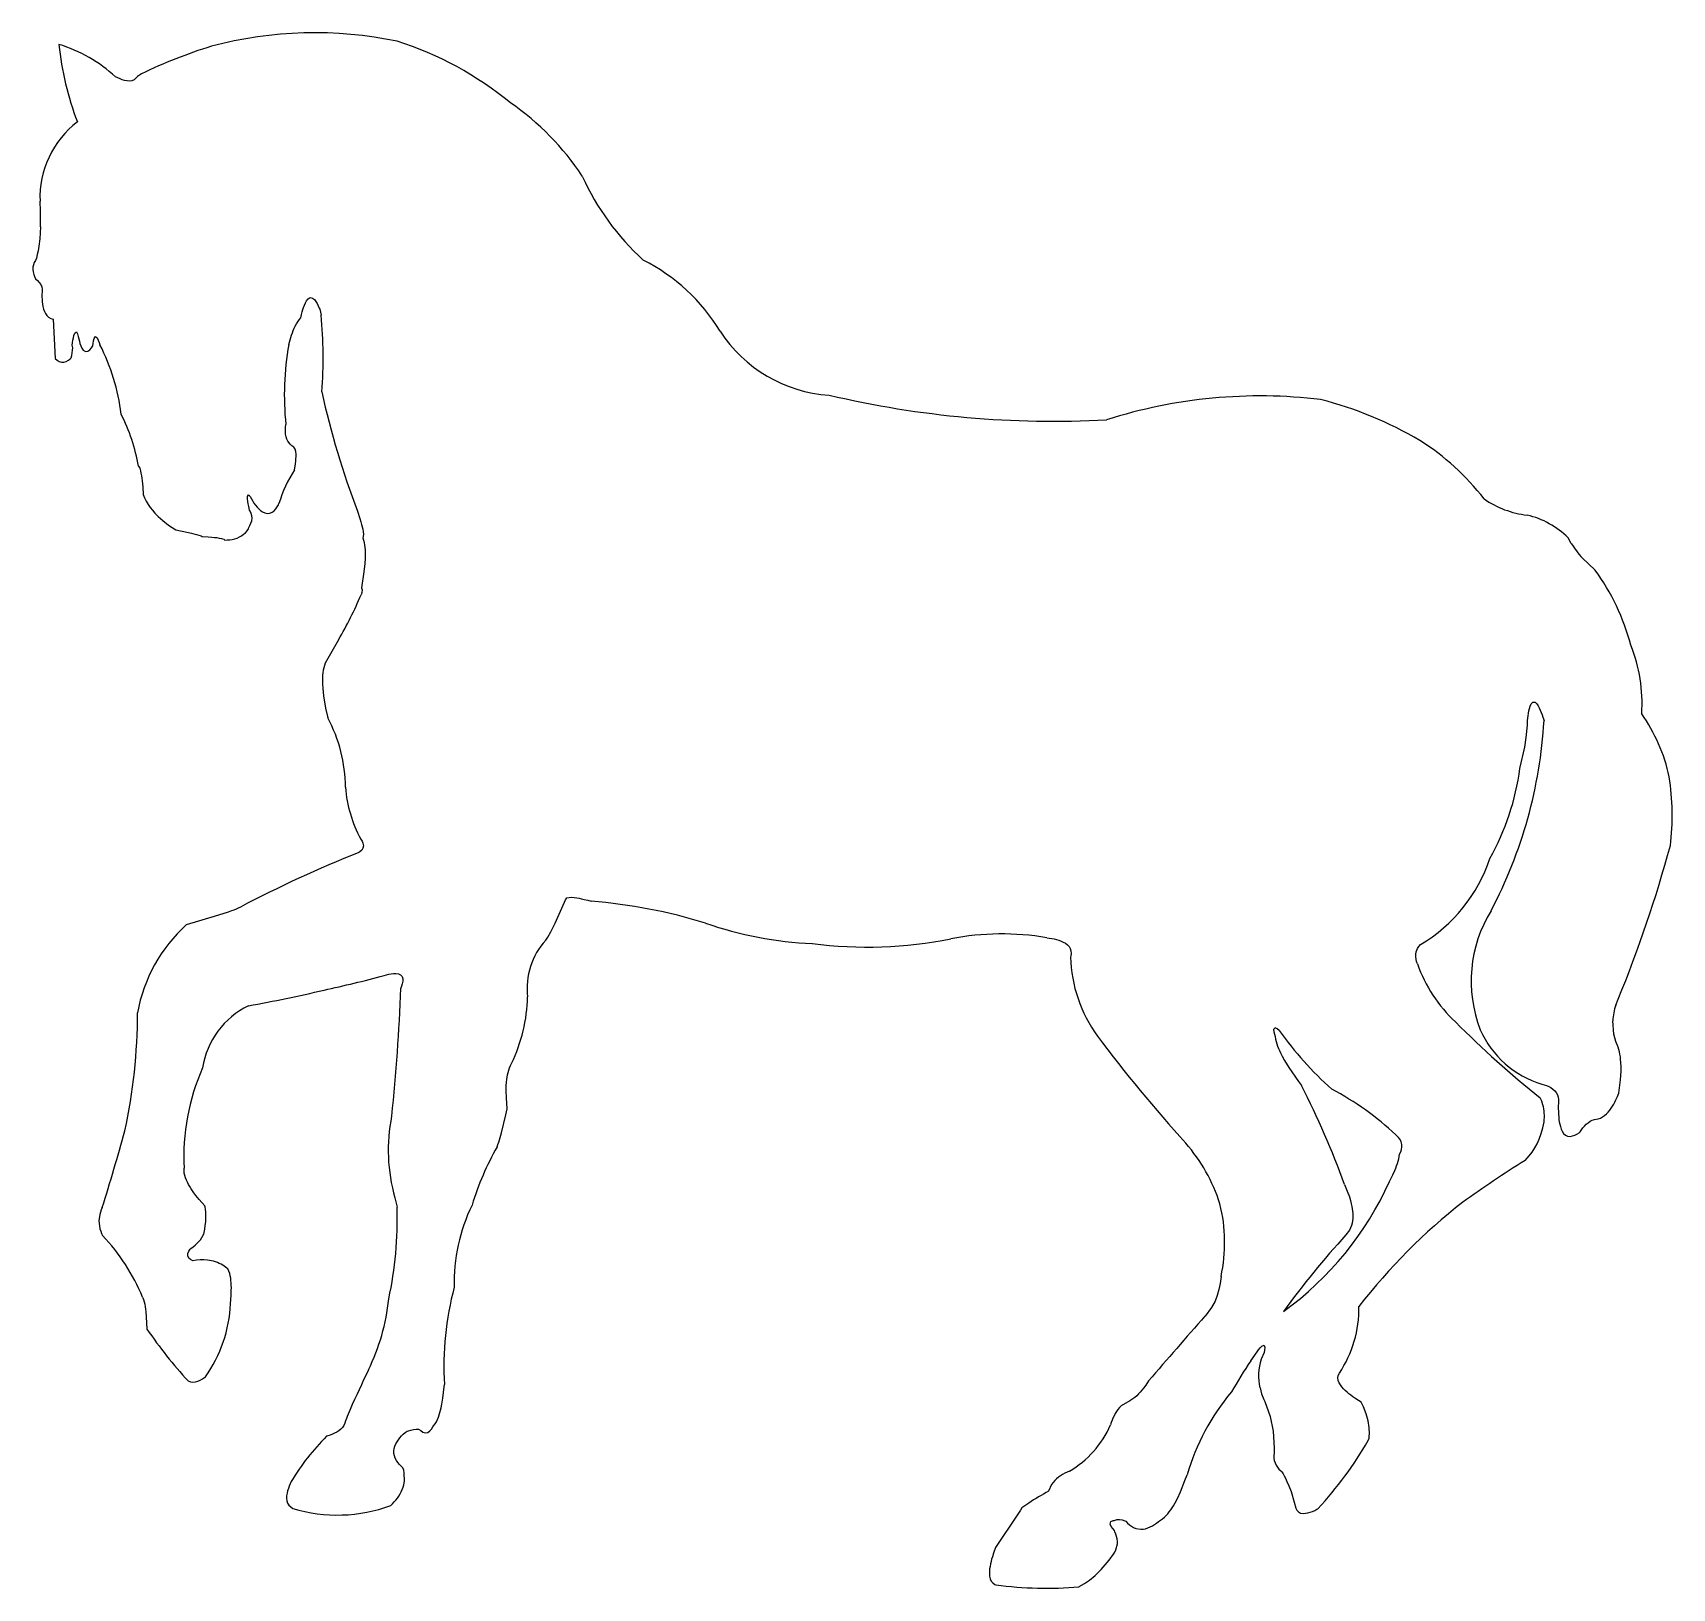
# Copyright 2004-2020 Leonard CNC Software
# Model space of a CAD drawing. Extents: x 0.93 to 7.7, y 2.19 to 8.61.
import ezdxf

# ---------------------------------------------------------------- set-up
doc = ezdxf.new("R2010")
doc.units = 0

msp = doc.modelspace()

# ---------------------------------------------------------------- linework, layer by layer
at = {"layer": 'Layer 1'}
for p, q in [((1.284, 8.4288), (1.2749, 8.4331)), ((1.2933, 8.4247), (1.284, 8.4288)), ((1.3028, 8.4211), (1.2933, 8.4247)), ((1.3125, 8.4181), (1.3028, 8.4211)), ((1.3223, 8.4159), (1.3125, 8.4181)), ((1.3324, 8.415), (1.3223, 8.4159)), ((1.3425, 8.416), (1.3324, 8.415)), ((1.3517, 8.42), (1.3425, 8.416)), ((1.3588, 8.4272), (1.3517, 8.42)), ((1.3656, 8.4344), (1.3588, 8.4272)), ((1.3736, 8.4404), (1.3656, 8.4344)), ((1.382, 8.4458), (1.3736, 8.4404)), ((0.965, 7.8139), (0.9619, 7.7638)), ((0.9549, 7.7142), (0.9518, 7.6995)), ((0.9583, 7.7339), (0.9549, 7.7142)), ((0.9619, 7.7638), (0.9583, 7.7339)), ((0.9336, 7.6476), (0.9333, 7.6374)), ((0.9357, 7.6575), (0.9336, 7.6476)), ((0.9396, 7.6668), (0.9357, 7.6575)), ((0.9452, 7.6753), (0.9396, 7.6668)), ((0.9481, 7.6849), (0.9452, 7.6753)), ((0.9518, 7.6995), (0.9481, 7.6849)), ((0.9333, 7.6374), (0.9346, 7.6274)), ((0.9346, 7.6274), (0.9372, 7.6176)), ((0.9372, 7.6176), (0.9408, 7.6081)), ((0.9408, 7.6081), (0.9452, 7.599)), ((0.9452, 7.599), (0.9531, 7.5921)), ((0.9531, 7.5921), (0.9602, 7.5843)), ((0.9602, 7.5843), (0.9661, 7.5755)), ((0.9661, 7.5755), (0.9703, 7.5658)), ((0.9703, 7.5658), (0.9725, 7.5555)), ((0.9725, 7.545), (0.9706, 7.5346)), ((0.9706, 7.5346), (0.9708, 7.5245)), ((0.9708, 7.5245), (0.9714, 7.5144)), ((0.9714, 7.5144), (0.9722, 7.5043)), ((0.9725, 7.5555), (0.9725, 7.545)), ((2.0637, 7.5087), (2.0699, 7.5166)), ((2.0699, 7.5166), (2.0785, 7.5215)), ((2.0785, 7.5215), (2.0881, 7.5197)), ((2.0881, 7.5197), (2.0958, 7.5133)), ((2.0958, 7.5133), (2.1018, 7.5053)), ((0.9722, 7.5043), (0.9735, 7.4943)), ((0.9735, 7.4943), (0.9753, 7.4843)), ((0.9753, 7.4843), (0.9778, 7.4745)), ((0.9778, 7.4745), (0.9811, 7.4649)), ((0.9811, 7.4649), (0.9854, 7.4558)), ((0.9854, 7.4558), (0.9911, 7.4474)), ((0.9911, 7.4474), (0.9984, 7.4404)), ((2.0394, 7.4378), (2.0429, 7.4525)), ((2.0429, 7.4525), (2.0455, 7.4622)), ((2.0455, 7.4622), (2.0483, 7.4718)), ((2.0483, 7.4718), (2.0513, 7.4814)), ((2.0513, 7.4814), (2.0548, 7.4908)), ((2.0548, 7.4908), (2.0588, 7.5)), ((2.0588, 7.5), (2.0637, 7.5087)), ((2.1018, 7.5053), (2.107, 7.4967)), ((2.107, 7.4967), (2.1115, 7.4877)), ((2.1115, 7.4877), (2.1156, 7.4785)), ((2.1156, 7.4785), (2.1175, 7.4739)), ((2.1175, 7.4739), (2.1231, 7.4494)), ((0.9984, 7.4404), (1.0072, 7.4354)), ((1.0072, 7.4354), (1.017, 7.4329)), ((1.017, 7.4329), (1.026, 7.2698)), ((1.1063, 7.3753), (1.1134, 7.3802)), ((1.1134, 7.3802), (1.1183, 7.3714)), ((2.0014, 7.3664), (2.0047, 7.3761)), ((2.0047, 7.3761), (2.0083, 7.3856)), ((2.0083, 7.3856), (2.0123, 7.395)), ((2.0123, 7.395), (2.0166, 7.4043)), ((2.0166, 7.4043), (2.0214, 7.4133)), ((2.0214, 7.4133), (2.0267, 7.4219)), ((2.0267, 7.4219), (2.0327, 7.4302)), ((2.0327, 7.4302), (2.0394, 7.4378)), ((1.0963, 7.3252), (1.0977, 7.3354)), ((1.0981, 7.3148), (1.0963, 7.3252)), ((1.0975, 7.3042), (1.0981, 7.3148)), ((1.0977, 7.3354), (1.0992, 7.3455)), ((1.0992, 7.3455), (1.101, 7.3556)), ((1.101, 7.3556), (1.1032, 7.3656)), ((1.1032, 7.3656), (1.1063, 7.3753)), ((1.1183, 7.3714), (1.1213, 7.3615)), ((1.1213, 7.3615), (1.1236, 7.3516)), ((1.1236, 7.3516), (1.1256, 7.3416)), ((1.1256, 7.3416), (1.1274, 7.3315)), ((1.1274, 7.3315), (1.1311, 7.3218)), ((1.1311, 7.3218), (1.1357, 7.3124)), ((1.1357, 7.3124), (1.1418, 7.3041)), ((1.1688, 7.306), (1.1756, 7.3139)), ((1.1756, 7.3139), (1.1814, 7.3224)), ((1.1814, 7.3224), (1.1825, 7.3328)), ((1.1825, 7.3328), (1.1839, 7.343)), ((1.1839, 7.343), (1.1862, 7.3532)), ((1.1862, 7.3532), (1.1917, 7.3615)), ((1.1917, 7.3615), (1.1992, 7.3551)), ((1.1992, 7.3551), (1.2037, 7.3457)), ((1.2037, 7.3457), (1.2074, 7.3361)), ((1.2074, 7.3361), (1.2107, 7.3262)), ((1.9898, 7.3275), (1.9929, 7.3371)), ((1.9929, 7.3371), (1.9984, 7.3567)), ((1.9984, 7.3567), (2.0014, 7.3664)), ((1.026, 7.2698), (1.0335, 7.2631)), ((1.0335, 7.2631), (1.0421, 7.2579)), ((1.0421, 7.2579), (1.0517, 7.2551)), ((1.0517, 7.2551), (1.0618, 7.2554)), ((1.0618, 7.2554), (1.0713, 7.2583)), ((1.0713, 7.2583), (1.0801, 7.2633)), ((1.0801, 7.2633), (1.0881, 7.2694)), ((1.0881, 7.2694), (1.0918, 7.2728)), ((1.0918, 7.2728), (1.0941, 7.2832)), ((1.0941, 7.2832), (1.096, 7.2937)), ((1.096, 7.2937), (1.0975, 7.3042)), ((1.1418, 7.3041), (1.1504, 7.2986)), ((1.1504, 7.2986), (1.1605, 7.2999)), ((1.1605, 7.2999), (1.1688, 7.306)), ((1.9759, 6.9773), (1.9766, 6.9873)), ((1.976, 6.9672), (1.9759, 6.9773)), ((1.9766, 6.9873), (1.9779, 6.9973)), ((1.9769, 6.9572), (1.976, 6.9672)), ((1.9788, 6.9473), (1.9769, 6.9572)), ((1.9818, 6.9377), (1.9788, 6.9473)), ((1.9862, 6.9287), (1.9818, 6.9377)), ((1.9952, 6.9166), (1.9862, 6.9287)), ((2.0026, 6.9098), (1.9952, 6.9166)), ((2.0109, 6.9041), (2.0026, 6.9098)), ((2.0161, 6.8956), (2.0109, 6.9041)), ((2.0187, 6.8859), (2.0161, 6.8956)), ((2.0164, 6.8258), (2.0177, 6.8358)), ((2.0177, 6.8358), (2.0188, 6.8458)), ((2.0198, 6.8759), (2.0187, 6.8859)), ((2.0188, 6.8458), (2.0196, 6.8558)), ((2.0196, 6.8558), (2.02, 6.8659)), ((2.02, 6.8659), (2.0198, 6.8759)), ((1.3701, 6.8259), (1.3749, 6.8168)), ((1.3749, 6.8168), (1.3776, 6.8068)), ((1.3776, 6.8068), (1.3797, 6.7966)), ((1.3797, 6.7966), (1.3814, 6.7863)), ((1.3814, 6.7863), (1.3829, 6.776)), ((1.3829, 6.776), (1.3842, 6.7657)), ((2.0139, 6.8109), (2.0164, 6.8258)), ((1.3842, 6.7657), (1.387, 6.7398)), ((1.387, 6.7398), (1.3896, 6.7087)), ((1.3896, 6.7087), (1.3951, 6.6946)), ((1.8191, 6.7007), (1.8236, 6.7077)), ((1.8197, 6.6903), (1.8191, 6.7007)), ((1.8236, 6.7077), (1.8305, 6.6999)), ((1.8305, 6.6999), (1.836, 6.691)), ((1.3951, 6.6946), (1.4017, 6.681)), ((1.4017, 6.681), (1.4094, 6.668)), ((1.4094, 6.668), (1.418, 6.6556)), ((1.418, 6.6556), (1.4273, 6.6437)), ((1.4273, 6.6437), (1.4372, 6.6323)), ((1.4372, 6.6323), (1.4514, 6.618)), ((1.821, 6.68), (1.8197, 6.6903)), ((1.8227, 6.6697), (1.821, 6.68)), ((1.8247, 6.6594), (1.8227, 6.6697)), ((1.8278, 6.644), (1.8247, 6.6594)), ((1.8307, 6.6398), (1.8278, 6.644)), ((1.8353, 6.6306), (1.8307, 6.6398)), ((1.836, 6.691), (1.8411, 6.6819)), ((1.8411, 6.6819), (1.8458, 6.6726)), ((1.8458, 6.6726), (1.8522, 6.6645)), ((1.8522, 6.6645), (1.8588, 6.6568)), ((1.8588, 6.6568), (1.866, 6.6494)), ((1.866, 6.6494), (1.8737, 6.6427)), ((1.8737, 6.6427), (1.8821, 6.6369)), ((1.8821, 6.6369), (1.8914, 6.6326)), ((1.8914, 6.6326), (1.9014, 6.6306)), ((1.9014, 6.6306), (1.9115, 6.6316)), ((1.9115, 6.6316), (1.9209, 6.6356)), ((1.9209, 6.6356), (1.929, 6.6419)), ((1.929, 6.6419), (1.9359, 6.6494)), ((1.9359, 6.6494), (1.9418, 6.6577)), ((1.9418, 6.6577), (1.947, 6.6666)), ((1.947, 6.6666), (1.9494, 6.6711)), ((2.2736, 6.6395), (2.2832, 6.6102)), ((1.4514, 6.618), (1.4702, 6.6013)), ((1.4702, 6.6013), (1.494, 6.5827)), ((1.494, 6.5827), (1.5232, 6.5629)), ((1.8185, 6.5582), (1.8239, 6.5669)), ((1.8239, 6.5669), (1.8248, 6.5719)), ((1.8248, 6.5719), (1.8298, 6.5809)), ((1.8298, 6.5809), (1.8339, 6.5903)), ((1.8339, 6.5903), (1.8369, 6.6002)), ((1.8379, 6.6206), (1.8353, 6.6306)), ((1.8369, 6.6002), (1.8383, 6.6104)), ((1.8383, 6.6104), (1.8379, 6.6206)), ((2.2832, 6.6102), (2.2876, 6.5954)), ((2.2876, 6.5954), (2.2903, 6.5855)), ((2.2903, 6.5855), (2.2928, 6.5755)), ((2.2928, 6.5755), (2.295, 6.5654)), ((2.295, 6.5654), (2.2967, 6.5553)), ((1.5232, 6.5629), (1.5685, 6.5538)), ((1.5685, 6.5538), (1.5885, 6.5491)), ((1.5885, 6.5491), (1.5985, 6.5466)), ((1.5985, 6.5466), (1.6084, 6.5438)), ((1.6084, 6.5438), (1.6182, 6.5409)), ((1.6182, 6.5409), (1.6279, 6.5376)), ((1.6279, 6.5376), (1.6327, 6.5358)), ((1.6327, 6.5358), (1.6578, 6.5342)), ((1.6578, 6.5342), (1.6728, 6.533)), ((1.6728, 6.533), (1.6827, 6.5319)), ((1.6827, 6.5319), (1.6927, 6.5307)), ((1.6927, 6.5307), (1.7026, 6.5291)), ((1.7026, 6.5291), (1.7124, 6.5271)), ((1.7124, 6.5271), (1.7218, 6.5238)), ((1.7218, 6.5238), (1.7258, 6.5208)), ((1.7258, 6.5208), (1.7361, 6.521)), ((1.7361, 6.521), (1.7465, 6.5219)), ((1.7465, 6.5219), (1.7567, 6.5235)), ((1.7567, 6.5235), (1.7668, 6.5258)), ((1.7668, 6.5258), (1.7766, 6.5291)), ((1.7766, 6.5291), (1.786, 6.5334)), ((1.786, 6.5334), (1.7948, 6.5388)), ((1.7948, 6.5388), (1.8033, 6.5446)), ((1.8033, 6.5446), (1.8113, 6.551)), ((1.8113, 6.551), (1.8185, 6.5582)), ((2.2974, 6.5348), (2.2961, 6.5298)), ((2.2961, 6.5298), (2.299, 6.5201)), ((2.2967, 6.5553), (2.2977, 6.545)), ((2.2977, 6.545), (2.2974, 6.5348)), ((2.299, 6.5201), (2.3012, 6.5102)), ((2.3012, 6.5102), (2.3029, 6.5002)), ((2.3029, 6.5002), (2.304, 6.4901)), ((7.2831, 6.5071), (7.2706, 6.5293)), ((2.3049, 6.4445), (2.3038, 6.4243)), ((2.304, 6.4901), (2.3048, 6.48)), ((2.3048, 6.48), (2.3052, 6.4699)), ((2.3053, 6.4597), (2.3049, 6.4445)), ((2.3052, 6.4699), (2.3053, 6.4597)), ((7.3813, 6.3976), (7.3293, 6.4464)), ((2.3002, 6.389), (2.2901, 6.3238)), ((2.3038, 6.4243), (2.3002, 6.389)), ((2.2911, 6.3047), (2.2882, 6.295)), ((2.2901, 6.3238), (2.2929, 6.3146)), ((2.2929, 6.3146), (2.2911, 6.3047)), ((2.1954, 6.1094), (2.14, 6.0126)), ((2.1298, 5.9631), (2.1293, 5.9529)), ((2.1308, 5.9732), (2.1298, 5.9631)), ((2.1322, 5.9832), (2.1308, 5.9732)), ((2.1342, 5.9932), (2.1322, 5.9832)), ((2.1367, 6.003), (2.1342, 5.9932)), ((2.14, 6.0126), (2.1367, 6.003)), ((2.1293, 5.9529), (2.1291, 5.9428)), ((2.1291, 5.9428), (2.1293, 5.9275)), ((2.1293, 5.9275), (2.1304, 5.9073)), ((2.1304, 5.9073), (2.1337, 5.877)), ((2.1337, 5.877), (2.142, 5.8269)), ((2.142, 5.8269), (2.1505, 5.7871)), ((7.1088, 5.8156), (7.1112, 5.8254)), ((7.1112, 5.8254), (7.1142, 5.835)), ((7.1142, 5.835), (7.1182, 5.8443)), ((7.1182, 5.8443), (7.1246, 5.852)), ((7.1246, 5.852), (7.1341, 5.8521)), ((7.1341, 5.8521), (7.1414, 5.8451)), ((7.1414, 5.8451), (7.1469, 5.8366)), ((7.1469, 5.8366), (7.1516, 5.8277)), ((7.1516, 5.8277), (7.1557, 5.8185)), ((7.1018, 5.7456), (7.1022, 5.7556)), ((7.1022, 5.7556), (7.1024, 5.7656)), ((7.1023, 5.7756), (7.1036, 5.7857)), ((7.1024, 5.7656), (7.1023, 5.7756)), ((7.1036, 5.7857), (7.1051, 5.7957)), ((7.1051, 5.7957), (7.1068, 5.8057)), ((7.1068, 5.8057), (7.1088, 5.8156)), ((7.1557, 5.8185), (7.1595, 5.8091)), ((7.1595, 5.8091), (7.1631, 5.7996)), ((7.1631, 5.7996), (7.1664, 5.7901)), ((7.1664, 5.7901), (7.1712, 5.7756)), ((7.0916, 5.666), (7.0979, 5.7056)), ((7.0979, 5.7056), (7.1007, 5.7306)), ((7.1007, 5.7306), (7.1018, 5.7456)), ((7.0718, 5.578), (7.0916, 5.666)), ((2.2871, 5.2865), (2.2923, 5.278)), ((2.2837, 5.2337), (2.2796, 5.2309)), ((2.291, 5.2406), (2.2837, 5.2337)), ((2.2961, 5.2491), (2.291, 5.2406)), ((2.2923, 5.278), (2.2962, 5.2688)), ((2.2978, 5.2589), (2.2961, 5.2491)), ((2.2962, 5.2688), (2.2978, 5.2589)), ((3.0898, 4.9389), (3.1282, 5.0261)), ((3.1282, 5.0261), (3.132, 5.0355)), ((3.132, 5.0355), (3.138, 5.0432)), ((3.138, 5.0432), (3.1479, 5.0458)), ((3.1479, 5.0458), (3.1582, 5.0461)), ((3.1582, 5.0461), (3.1684, 5.0453)), ((3.1684, 5.0453), (3.1786, 5.0439)), ((3.1786, 5.0439), (3.1887, 5.042)), ((3.1887, 5.042), (3.1988, 5.0399)), ((3.1988, 5.0399), (3.2088, 5.0375)), ((3.2088, 5.0375), (3.2237, 5.0337)), ((3.2237, 5.0337), (3.2385, 5.0295)), ((1.682, 4.9663), (1.5667, 4.9317)), ((1.7393, 4.9849), (1.682, 4.9663)), ((1.7535, 4.9898), (1.7393, 4.9849)), ((1.7629, 4.9932), (1.7535, 4.9898)), ((1.7722, 4.9968), (1.7629, 4.9932)), ((1.7815, 5.0007), (1.7722, 4.9968)), ((1.7903, 5.0054), (1.7815, 5.0007)), ((3.0509, 4.8686), (3.0589, 4.8814)), ((3.0589, 4.8814), (3.0714, 4.9031)), ((3.0714, 4.9031), (3.0898, 4.9389)), ((5.1189, 4.8791), (5.1289, 4.8778)), ((5.1289, 4.8778), (5.1389, 4.8761)), ((5.1389, 4.8761), (5.1488, 4.8741)), ((5.1488, 4.8741), (5.1586, 4.8718)), ((5.1586, 4.8718), (5.1683, 4.8689)), ((5.1683, 4.8689), (5.1778, 4.8655)), ((5.1778, 4.8655), (5.1869, 4.8613)), ((5.1869, 4.8613), (5.1957, 4.8563)), ((5.1957, 4.8563), (5.2037, 4.8502)), ((5.2037, 4.8502), (5.2105, 4.8427)), ((5.2105, 4.8427), (5.2156, 4.834)), ((5.2156, 4.834), (5.2184, 4.8244)), ((5.219, 4.8143), (5.2177, 4.8043)), ((5.2184, 4.8244), (5.219, 4.8143)), ((6.6414, 4.8008), (6.6415, 4.8109)), ((6.6415, 4.8109), (6.6432, 4.8209)), ((6.6432, 4.8209), (6.6489, 4.835)), ((6.6489, 4.835), (6.6546, 4.8433)), ((6.6546, 4.8433), (6.6616, 4.8507)), ((5.2177, 4.8043), (5.2165, 4.7994)), ((6.6427, 4.7907), (6.6414, 4.8008)), ((6.645, 4.7808), (6.6427, 4.7907)), ((6.6482, 4.7712), (6.645, 4.7808)), ((2.3831, 4.7228), (2.3928, 4.7256)), ((2.3928, 4.7256), (2.4025, 4.7281)), ((2.4025, 4.7281), (2.4124, 4.7301)), ((2.4124, 4.7301), (2.4223, 4.7313)), ((2.4223, 4.7313), (2.4324, 4.7316)), ((2.4324, 4.7316), (2.4423, 4.7303)), ((2.4423, 4.7303), (2.4515, 4.7263)), ((2.4515, 4.7263), (2.458, 4.7188)), ((2.4557, 4.6796), (2.4521, 4.6702)), ((2.4585, 4.6892), (2.4557, 4.6796)), ((2.458, 4.7188), (2.4606, 4.7091)), ((2.4604, 4.6991), (2.4585, 4.6892)), ((2.4606, 4.7091), (2.4604, 4.6991)), ((7.4673, 4.6012), (7.477, 4.6248)), ((7.4596, 4.4806), (7.4547, 4.5363)), ((6.0608, 4.5069), (6.0546, 4.5007)), ((6.0546, 4.5007), (6.0558, 4.4905)), ((6.0558, 4.4905), (6.0584, 4.4805)), ((6.0584, 4.4805), (6.0617, 4.4707)), ((6.07, 4.5024), (6.0608, 4.5069)), ((6.0617, 4.4707), (6.0631, 4.4608)), ((6.0782, 4.4961), (6.07, 4.5024)), ((7.4677, 4.4511), (7.4596, 4.4806)), ((6.0631, 4.4608), (6.0652, 4.4509)), ((6.0652, 4.4509), (6.068, 4.4413)), ((6.068, 4.4413), (6.0712, 4.4318)), ((6.0712, 4.4318), (6.0748, 4.4224)), ((6.0748, 4.4224), (6.0788, 4.4131)), ((6.0788, 4.4131), (6.083, 4.404)), ((6.083, 4.404), (6.0897, 4.3906)), ((7.477, 4.4273), (7.4677, 4.4511)), ((7.48, 4.4177), (7.477, 4.4273)), ((7.4824, 4.4079), (7.48, 4.4177)), ((7.4844, 4.398), (7.4824, 4.4079)), ((2.8951, 4.323), (2.8979, 4.3328)), ((2.8979, 4.3328), (2.9012, 4.3423)), ((2.9012, 4.3423), (2.9052, 4.3516)), ((2.9052, 4.3516), (2.9099, 4.3605)), ((6.0897, 4.3906), (6.0994, 4.3729)), ((6.0994, 4.3729), (6.1176, 4.3429)), ((6.1176, 4.3429), (6.1575, 4.2849)), ((7.486, 4.388), (7.4844, 4.398)), ((7.4872, 4.378), (7.486, 4.388)), ((7.4884, 4.3629), (7.4872, 4.378)), ((7.489, 4.3478), (7.4884, 4.3629)), ((7.4889, 4.3276), (7.489, 4.3478)), ((2.8872, 4.248), (2.8876, 4.2682)), ((2.8876, 4.2682), (2.8887, 4.2833)), ((2.8887, 4.2833), (2.8897, 4.2933)), ((2.8897, 4.2933), (2.8911, 4.3033)), ((2.8911, 4.3033), (2.8929, 4.3132)), ((2.8929, 4.3132), (2.8951, 4.323)), ((6.1575, 4.2849), (6.1695, 4.2687)), ((7.1622, 4.2746), (7.1719, 4.272)), ((7.1719, 4.272), (7.1815, 4.2688)), ((7.1815, 4.2688), (7.1908, 4.2649)), ((7.1908, 4.2649), (7.1997, 4.2602)), ((7.48, 4.2373), (7.4868, 4.2924)), ((7.4868, 4.2924), (7.4889, 4.3276)), ((2.888, 4.2178), (2.8872, 4.248)), ((2.8918, 4.1725), (2.888, 4.2178)), ((7.1614, 4.2038), (7.1556, 4.2178)), ((7.166, 4.1895), (7.1614, 4.2038)), ((7.1997, 4.2602), (7.2079, 4.2544)), ((7.2079, 4.2544), (7.2153, 4.2476)), ((7.2153, 4.2476), (7.2215, 4.2396)), ((7.2215, 4.2396), (7.226, 4.2306)), ((7.226, 4.2306), (7.2289, 4.221)), ((7.2289, 4.221), (7.2301, 4.211)), ((7.2302, 4.2059), (7.2299, 4.1752)), ((7.2301, 4.211), (7.2302, 4.2059)), ((7.4588, 4.1919), (7.4636, 4.2007)), ((7.4636, 4.2007), (7.4681, 4.2097)), ((7.4681, 4.2097), (7.4743, 4.2234)), ((7.4743, 4.2234), (7.48, 4.2373)), ((2.8681, 4.0741), (2.8862, 4.1479)), ((2.8862, 4.1479), (2.8918, 4.1725)), ((7.2299, 4.1752), (7.2303, 4.1598)), ((7.2303, 4.1598), (7.2308, 4.1496)), ((7.2308, 4.1496), (7.2316, 4.1394)), ((7.2316, 4.1394), (7.2327, 4.1292)), ((7.2327, 4.1292), (7.2342, 4.1191)), ((7.3701, 4.1259), (7.3797, 4.1292)), ((7.3797, 4.1292), (7.3947, 4.1311)), ((7.3947, 4.1311), (7.4041, 4.1347)), ((7.4041, 4.1347), (7.4129, 4.1396)), ((7.4129, 4.1396), (7.4211, 4.1453)), ((7.4211, 4.1453), (7.4287, 4.1519)), ((7.4287, 4.1519), (7.4357, 4.1591)), ((7.4357, 4.1591), (7.4421, 4.1668)), ((7.4421, 4.1668), (7.4481, 4.1749)), ((7.4481, 4.1749), (7.4536, 4.1832)), ((7.4536, 4.1832), (7.4588, 4.1919)), ((2.8626, 4.0546), (2.8681, 4.0741)), ((6.5638, 4.0617), (6.5599, 4.0653)), ((6.5709, 4.0541), (6.5638, 4.0617)), ((7.1504, 4.0472), (7.159, 4.0708)), ((7.159, 4.0708), (7.1661, 4.0949)), ((7.1661, 4.0949), (7.1712, 4.1195)), ((7.2342, 4.1191), (7.2361, 4.109)), ((7.2361, 4.109), (7.2386, 4.0991)), ((7.2386, 4.0991), (7.2418, 4.0894)), ((7.2418, 4.0894), (7.246, 4.0801)), ((7.246, 4.0801), (7.2516, 4.0715)), ((7.2516, 4.0715), (7.259, 4.0645)), ((7.259, 4.0645), (7.2682, 4.0601)), ((7.2783, 4.0589), (7.2884, 4.0606)), ((7.2884, 4.0606), (7.298, 4.0641)), ((7.298, 4.0641), (7.3071, 4.0688)), ((7.3071, 4.0688), (7.3157, 4.0743)), ((7.3157, 4.0743), (7.3199, 4.0772)), ((7.3199, 4.0772), (7.3256, 4.0857)), ((7.3256, 4.0857), (7.3316, 4.0938)), ((7.3316, 4.0938), (7.3381, 4.1015)), ((7.3381, 4.1015), (7.3452, 4.1088)), ((7.3452, 4.1088), (7.3529, 4.1154)), ((7.3529, 4.1154), (7.3612, 4.1212)), ((7.3612, 4.1212), (7.3701, 4.1259)), ((2.8498, 4.0162), (2.8535, 4.0256)), ((2.8535, 4.0256), (2.8567, 4.0352)), ((2.8567, 4.0352), (2.8598, 4.0449)), ((2.8598, 4.0449), (2.8626, 4.0546)), ((6.577, 4.0456), (6.5709, 4.0541)), ((6.5749, 3.986), (6.5796, 3.9953)), ((6.5815, 4.0361), (6.577, 4.0456)), ((6.5796, 3.9953), (6.583, 4.0052)), ((6.5842, 4.026), (6.5815, 4.0361)), ((6.583, 4.0052), (6.5846, 4.0156)), ((6.5846, 4.0156), (6.5842, 4.026)), ((7.11, 3.9781), (7.1222, 3.9941)), ((7.1222, 3.9941), (7.1329, 4.0111)), ((7.1329, 4.0111), (7.1423, 4.0288)), ((7.1423, 4.0288), (7.1504, 4.0472)), ((7.2682, 4.0601), (7.2783, 4.0589)), ((1.5577, 3.9174), (1.5577, 3.9275)), ((6.5549, 3.9181), (6.5588, 3.9275)), ((6.5588, 3.9275), (6.5625, 3.9369)), ((6.5625, 3.9369), (6.5659, 3.9465)), ((6.5659, 3.9465), (6.5689, 3.9562)), ((6.5689, 3.9562), (6.5716, 3.966)), ((6.5716, 3.966), (6.5736, 3.9759)), ((6.5736, 3.9759), (6.5749, 3.986)), ((7.0928, 3.9599), (7.11, 3.9781)), ((1.5588, 3.9074), (1.5577, 3.9174)), ((1.5609, 3.8976), (1.5588, 3.9074)), ((1.5639, 3.8879), (1.5609, 3.8976)), ((1.5674, 3.8785), (1.5639, 3.8879)), ((1.5715, 3.8694), (1.5674, 3.8785)), ((1.5761, 3.8604), (1.5715, 3.8694)), ((1.5811, 3.8516), (1.5761, 3.8604)), ((6.3475, 3.8603), (6.3591, 3.8325)), ((6.533, 3.8723), (6.5465, 3.8996)), ((6.5465, 3.8996), (6.5549, 3.9181)), ((1.5864, 3.8431), (1.5811, 3.8516)), ((1.5919, 3.8347), (1.5864, 3.8431)), ((1.5978, 3.8264), (1.5919, 3.8347)), ((1.6069, 3.8144), (1.5978, 3.8264)), ((1.6196, 3.7988), (1.6069, 3.8144)), ((1.6432, 3.7727), (1.6196, 3.7988)), ((2.4281, 3.8057), (2.437, 3.7666)), ((6.3591, 3.8325), (6.3675, 3.8089)), ((6.3675, 3.8089), (6.3719, 3.7945)), ((6.3719, 3.7945), (6.3756, 3.78)), ((1.2081, 3.727), (1.2066, 3.7121)), ((1.21, 3.7368), (1.2081, 3.727)), ((1.2127, 3.7465), (1.21, 3.7368)), ((1.2161, 3.7559), (1.2127, 3.7465)), ((1.22, 3.7651), (1.2161, 3.7559)), ((1.6444, 3.7676), (1.6432, 3.7727)), ((1.6461, 3.7575), (1.6444, 3.7676)), ((1.6472, 3.7473), (1.6461, 3.7575)), ((1.6478, 3.737), (1.6472, 3.7473)), ((1.6476, 3.7164), (1.6479, 3.7267)), ((1.6479, 3.7267), (1.6478, 3.737)), ((6.3756, 3.78), (6.3777, 3.7702)), ((6.3777, 3.7702), (6.3794, 3.7603)), ((6.3794, 3.7603), (6.3808, 3.7503)), ((6.3808, 3.7503), (6.3816, 3.7403)), ((6.3816, 3.7403), (6.382, 3.7303)), ((6.382, 3.7303), (6.3817, 3.7203)), ((1.2066, 3.7121), (1.2106, 3.6773)), ((1.2106, 3.6773), (1.2136, 3.6678)), ((1.2136, 3.6678), (1.2172, 3.6584)), ((1.2172, 3.6584), (1.2215, 3.6494)), ((1.6368, 3.6505), (1.6387, 3.6554)), ((1.6387, 3.6554), (1.6428, 3.6756)), ((1.6428, 3.6756), (1.6452, 3.6908)), ((1.6452, 3.6908), (1.6469, 3.7062)), ((1.6469, 3.7062), (1.6476, 3.7164)), ((6.3685, 3.6723), (6.3535, 3.6524)), ((6.3729, 3.6813), (6.3685, 3.6723)), ((6.3764, 3.6907), (6.3729, 3.6813)), ((6.379, 3.7004), (6.3764, 3.6907)), ((6.3807, 3.7103), (6.379, 3.7004)), ((6.3817, 3.7203), (6.3807, 3.7103)), ((1.5773, 3.5847), (1.583, 3.5929)), ((1.583, 3.5929), (1.5862, 3.5968)), ((1.5862, 3.5968), (1.5948, 3.6031)), ((1.5948, 3.6031), (1.603, 3.6098)), ((1.603, 3.6098), (1.611, 3.6169)), ((1.611, 3.6169), (1.6185, 3.6244)), ((1.6185, 3.6244), (1.6255, 3.6325)), ((1.6255, 3.6325), (1.6317, 3.6411)), ((1.6317, 3.6411), (1.6368, 3.6505)), ((1.5729, 3.5657), (1.5733, 3.5756)), ((1.5773, 3.5568), (1.5729, 3.5657)), ((1.5733, 3.5756), (1.5773, 3.5847)), ((1.5849, 3.5503), (1.5773, 3.5568)), ((1.5937, 3.5456), (1.5849, 3.5503)), ((1.609, 3.5479), (1.5937, 3.5456)), ((1.6243, 3.5492), (1.609, 3.5479)), ((1.6397, 3.5493), (1.6243, 3.5492)), ((1.655, 3.5482), (1.6397, 3.5493)), ((1.7348, 3.5156), (1.7178, 3.5271)), ((1.7379, 3.5116), (1.7348, 3.5156)), ((1.7426, 3.5028), (1.7379, 3.5116)), ((1.746, 3.4933), (1.7426, 3.5028)), ((1.7484, 3.4836), (1.746, 3.4933)), ((1.7502, 3.4736), (1.7484, 3.4836)), ((1.7514, 3.4637), (1.7502, 3.4736)), ((1.7522, 3.4536), (1.7514, 3.4637)), ((1.7526, 3.4436), (1.7522, 3.4536)), ((5.8341, 3.4512), (5.8291, 3.4267)), ((5.8378, 3.481), (5.8341, 3.4512)), ((1.3866, 3.3953), (1.3907, 3.3859)), ((1.3907, 3.3859), (1.3933, 3.3759)), ((1.7498, 3.3683), (1.7522, 3.4034)), ((1.7522, 3.4034), (1.7528, 3.4235)), ((1.7529, 3.4335), (1.7526, 3.4436)), ((1.7528, 3.4235), (1.7529, 3.4335)), ((5.8222, 3.4026), (5.8131, 3.3793)), ((5.8291, 3.4267), (5.8222, 3.4026)), ((1.3933, 3.3759), (1.3952, 3.3658)), ((1.3952, 3.3658), (1.3968, 3.3556)), ((1.3968, 3.3556), (1.3981, 3.3453)), ((1.3981, 3.3453), (1.3993, 3.3351)), ((1.3993, 3.3351), (1.4012, 3.3145)), ((5.7992, 3.3528), (5.7717, 3.3171)), ((5.8131, 3.3793), (5.7992, 3.3528)), ((1.4012, 3.3145), (1.4046, 3.263)), ((5.993, 3.178), (5.9995, 3.1859)), ((5.9995, 3.1859), (6.0066, 3.1932)), ((6.0066, 3.1932), (6.0156, 3.1967)), ((6.0156, 3.1967), (6.0181, 3.1871)), ((6.0181, 3.1871), (6.0172, 3.177)), ((5.9607, 3.1328), (5.9869, 3.1699)), ((5.9869, 3.1699), (5.993, 3.178)), ((6.0154, 3.1669), (6.004, 3.1391)), ((6.0172, 3.177), (6.0154, 3.1669)), ((1.5742, 3.0495), (1.584, 3.0462)), ((1.584, 3.0462), (1.5943, 3.045)), ((1.5943, 3.045), (1.6046, 3.046)), ((1.6046, 3.046), (1.6146, 3.0487)), ((1.6146, 3.0487), (1.6242, 3.0526)), ((1.6242, 3.0526), (1.6333, 3.0575)), ((1.6333, 3.0575), (1.642, 3.0631)), ((1.642, 3.0631), (1.6463, 3.0661)), ((5.5391, 3.0495), (5.5273, 3.0323)), ((6.3203, 3.0619), (6.3218, 3.072)), ((6.3217, 3.0518), (6.3203, 3.0619)), ((6.3254, 3.0422), (6.3217, 3.0518)), ((6.3218, 3.072), (6.3263, 3.0811)), ((2.6213, 2.9538), (2.6255, 2.9789)), ((2.6255, 2.9789), (2.6312, 3.0244)), ((2.6312, 3.0244), (2.6322, 3.0345)), ((5.4825, 2.9816), (5.4743, 2.9752)), ((5.4903, 2.9886), (5.4825, 2.9816)), ((5.4977, 2.996), (5.4903, 2.9886)), ((5.5047, 3.0037), (5.4977, 2.996)), ((5.5115, 3.0116), (5.5047, 3.0037)), ((5.518, 3.0198), (5.5115, 3.0116)), ((5.5273, 3.0323), (5.518, 3.0198)), ((5.9987, 3.0208), (6.0054, 2.9967)), ((6.0054, 2.9967), (6.0143, 2.9733)), ((6.3305, 3.0333), (6.3254, 3.0422)), ((6.3366, 3.0251), (6.3305, 3.0333)), ((6.3433, 3.0174), (6.3366, 3.0251)), ((6.3505, 3.0101), (6.3433, 3.0174)), ((6.3581, 3.0032), (6.3505, 3.0101)), ((6.3659, 2.9966), (6.3581, 3.0032)), ((6.3739, 2.9902), (6.3659, 2.9966)), ((6.3821, 2.984), (6.3739, 2.9902)), ((6.3947, 2.9752), (6.3821, 2.984)), ((2.2432, 2.931), (2.2316, 2.9033)), ((2.6106, 2.9093), (2.6135, 2.919)), ((2.6135, 2.919), (2.616, 2.9289)), ((2.616, 2.9289), (2.6183, 2.9388)), ((2.6183, 2.9388), (2.6213, 2.9538)), ((5.401, 2.9146), (5.3962, 2.9056)), ((5.4064, 2.9232), (5.401, 2.9146)), ((5.4124, 2.9314), (5.4064, 2.9232)), ((5.419, 2.9392), (5.4124, 2.9314)), ((5.4262, 2.9463), (5.419, 2.9392)), ((5.4611, 2.9669), (5.4262, 2.9463)), ((5.4656, 2.9694), (5.4611, 2.9669)), ((5.4743, 2.9752), (5.4656, 2.9694)), ((6.0143, 2.9733), (6.0183, 2.9642)), ((6.0183, 2.9642), (6.0413, 2.9023)), ((6.4161, 2.9612), (6.3947, 2.9752)), ((6.4253, 2.9427), (6.4161, 2.9612)), ((6.4367, 2.9141), (6.4253, 2.9427)), ((6.445, 2.8843), (6.4367, 2.9141)), ((2.1967, 2.8438), (2.1881, 2.8385)), ((2.2048, 2.85), (2.1967, 2.8438)), ((2.2119, 2.8573), (2.2048, 2.85)), ((2.2175, 2.8657), (2.2119, 2.8573)), ((2.221, 2.8752), (2.2175, 2.8657)), ((2.2244, 2.8846), (2.221, 2.8752)), ((2.228, 2.8939), (2.2244, 2.8846)), ((2.2316, 2.9033), (2.228, 2.8939)), ((2.479, 2.8416), (2.4837, 2.8436)), ((2.4837, 2.8436), (2.494, 2.8467)), ((2.494, 2.8467), (2.5044, 2.8493)), ((2.5044, 2.8493), (2.5151, 2.8509)), ((2.5151, 2.8509), (2.5258, 2.8506)), ((2.5258, 2.8506), (2.5347, 2.8451)), ((2.5347, 2.8451), (2.543, 2.8384)), ((2.5633, 2.8367), (2.572, 2.8429)), ((2.572, 2.8429), (2.5789, 2.851)), ((2.5789, 2.851), (2.5846, 2.86)), ((2.5846, 2.86), (2.5872, 2.8646)), ((2.5872, 2.8646), (2.5938, 2.8723)), ((2.5938, 2.8723), (2.5992, 2.881)), ((2.5992, 2.881), (2.6036, 2.8902)), ((2.6036, 2.8902), (2.6074, 2.8996)), ((2.6074, 2.8996), (2.6106, 2.9093)), ((5.3846, 2.8774), (5.3815, 2.8676)), ((5.388, 2.887), (5.3846, 2.8774)), ((5.3918, 2.8964), (5.388, 2.887)), ((5.3962, 2.9056), (5.3918, 2.8964)), ((6.0413, 2.9023), (6.0531, 2.8425)), ((6.0531, 2.8425), (6.0572, 2.7716)), ((2.1508, 2.8226), (2.146, 2.821)), ((2.1604, 2.8259), (2.1508, 2.8226)), ((2.1699, 2.8296), (2.1604, 2.8259)), ((2.1791, 2.8338), (2.1699, 2.8296)), ((2.1881, 2.8385), (2.1791, 2.8338)), ((2.4251, 2.7703), (2.428, 2.7801)), ((2.428, 2.7801), (2.4321, 2.7895)), ((2.4321, 2.7895), (2.4371, 2.7985)), ((2.4371, 2.7985), (2.4429, 2.8068)), ((2.4429, 2.8068), (2.449, 2.8149)), ((2.449, 2.8149), (2.4555, 2.8227)), ((2.4555, 2.8227), (2.4626, 2.8299)), ((2.4626, 2.8299), (2.4703, 2.8364)), ((2.4703, 2.8364), (2.479, 2.8416)), ((2.543, 2.8384), (2.5529, 2.8349)), ((2.5529, 2.8349), (2.5633, 2.8367)), ((6.4453, 2.8034), (6.4491, 2.8127)), ((2.4237, 2.7601), (2.4251, 2.7703)), ((2.424, 2.7498), (2.4237, 2.7601)), ((2.4259, 2.7397), (2.424, 2.7498)), ((2.4293, 2.7301), (2.4259, 2.7397)), ((2.4341, 2.721), (2.4293, 2.7301)), ((2.4398, 2.7124), (2.4341, 2.721)), ((2.4464, 2.7045), (2.4398, 2.7124)), ((6.0568, 2.7512), (6.0559, 2.741)), ((6.0559, 2.741), (6.0561, 2.7308)), ((6.0561, 2.7308), (6.0577, 2.7207)), ((6.0572, 2.7716), (6.0568, 2.7512)), ((6.0577, 2.7207), (6.065, 2.7017)), ((2.4535, 2.6971), (2.4464, 2.7045)), ((2.4611, 2.6902), (2.4535, 2.6971)), ((2.4642, 2.6806), (2.4611, 2.6902)), ((2.4664, 2.6707), (2.4642, 2.6806)), ((2.4677, 2.6353), (2.4664, 2.6707)), ((5.1588, 2.6457), (5.1514, 2.6385)), ((5.1667, 2.6522), (5.1588, 2.6457)), ((5.1752, 2.6582), (5.1667, 2.6522)), ((5.184, 2.6635), (5.1752, 2.6582)), ((5.1931, 2.6684), (5.184, 2.6635)), ((5.2024, 2.6728), (5.1931, 2.6684)), ((5.212, 2.6767), (5.2024, 2.6728)), ((5.6891, 2.6384), (5.6975, 2.662)), ((6.065, 2.7017), (6.0705, 2.6931)), ((6.0705, 2.6931), (6.077, 2.6852)), ((6.077, 2.6852), (6.0844, 2.6781)), ((6.0844, 2.6781), (6.0883, 2.6748)), ((6.0883, 2.6748), (6.0937, 2.6662)), ((6.0937, 2.6662), (6.0987, 2.6574)), ((6.0987, 2.6574), (6.1034, 2.6485)), ((6.1034, 2.6485), (6.11, 2.6349)), ((1.9812, 2.5758), (1.9809, 2.5654)), ((1.9828, 2.586), (1.9812, 2.5758)), ((1.9852, 2.5961), (1.9828, 2.586)), ((1.9883, 2.606), (1.9852, 2.5961)), ((1.9919, 2.6157), (1.9883, 2.606)), ((1.996, 2.6252), (1.9919, 2.6157)), ((2.0004, 2.6346), (1.996, 2.6252)), ((2.4384, 2.5659), (2.4442, 2.5743)), ((2.4442, 2.5743), (2.4495, 2.5829)), ((2.4495, 2.5829), (2.4543, 2.5918)), ((2.4543, 2.5918), (2.4586, 2.601)), ((2.4586, 2.601), (2.4621, 2.6106)), ((2.4621, 2.6106), (2.465, 2.6203)), ((2.465, 2.6203), (2.4677, 2.6353)), ((5.1387, 2.6223), (5.1264, 2.594)), ((5.1446, 2.6307), (5.1387, 2.6223)), ((5.1514, 2.6385), (5.1446, 2.6307)), ((5.6579, 2.5646), (5.6706, 2.5918)), ((5.6706, 2.5918), (5.6891, 2.6384)), ((6.11, 2.6349), (6.1179, 2.6163)), ((6.1179, 2.6163), (6.1268, 2.5926)), ((6.1268, 2.5926), (6.1402, 2.5492)), ((1.9809, 2.5654), (1.982, 2.5551)), ((1.982, 2.5551), (1.9852, 2.5453)), ((1.9852, 2.5453), (1.9905, 2.5364)), ((1.9905, 2.5364), (1.9978, 2.5291)), ((1.9978, 2.5291), (2.0064, 2.5234)), ((2.4116, 2.5354), (2.4187, 2.5426)), ((2.4187, 2.5426), (2.4256, 2.5501)), ((2.4256, 2.5501), (2.4322, 2.5579)), ((2.4322, 2.5579), (2.4384, 2.5659)), ((5.0101, 2.5164), (4.9993, 2.4996)), ((5.0154, 2.5249), (5.0101, 2.5164)), ((5.0442, 2.5452), (5.0154, 2.5249)), ((5.6179, 2.5011), (5.6241, 2.509)), ((5.6241, 2.509), (5.6301, 2.517)), ((5.6301, 2.517), (5.6357, 2.5254)), ((5.6357, 2.5254), (5.641, 2.5338)), ((5.641, 2.5338), (5.6486, 2.5468)), ((5.6486, 2.5468), (5.6579, 2.5646)), ((6.1402, 2.5492), (6.1467, 2.5248)), ((6.1467, 2.5248), (6.1509, 2.5157)), ((6.1509, 2.5157), (6.1576, 2.5084)), ((6.1576, 2.5084), (6.1665, 2.5039)), ((6.1665, 2.5039), (6.1764, 2.5023)), ((6.1864, 2.5029), (6.1963, 2.5048)), ((6.1963, 2.5048), (6.2059, 2.5076)), ((6.2059, 2.5076), (6.2153, 2.5111)), ((6.2153, 2.5111), (6.2245, 2.5151)), ((6.2245, 2.5151), (6.2335, 2.5195)), ((6.2335, 2.5195), (6.238, 2.5218)), ((4.9993, 2.4996), (4.9073, 2.3625)), ((5.3804, 2.4586), (5.3829, 2.4687)), ((5.3847, 2.4487), (5.3804, 2.4586)), ((5.3829, 2.4687), (5.3927, 2.473)), ((5.391, 2.4399), (5.3847, 2.4487)), ((5.3981, 2.4317), (5.391, 2.4399)), ((5.3927, 2.473), (5.3981, 2.4738)), ((5.3981, 2.4738), (5.4084, 2.4771)), ((5.4084, 2.4771), (5.4193, 2.4776)), ((5.4193, 2.4776), (5.43, 2.4758)), ((5.43, 2.4758), (5.4403, 2.4723)), ((5.4403, 2.4723), (5.4453, 2.47)), ((5.4453, 2.47), (5.4522, 2.4625)), ((5.4522, 2.4625), (5.4597, 2.4556)), ((5.4597, 2.4556), (5.4679, 2.4494)), ((5.4679, 2.4494), (5.4767, 2.4443)), ((5.4767, 2.4443), (5.4862, 2.4404)), ((5.4862, 2.4404), (5.5063, 2.437)), ((5.5063, 2.437), (5.5165, 2.4376)), ((5.5165, 2.4376), (5.5265, 2.4395)), ((5.5265, 2.4395), (5.5362, 2.4426)), ((5.5362, 2.4426), (5.5456, 2.4467)), ((5.5456, 2.4467), (5.5546, 2.4515)), ((5.5546, 2.4515), (5.5633, 2.457)), ((5.5633, 2.457), (5.5716, 2.4629)), ((5.5716, 2.4629), (5.5796, 2.4693)), ((5.5796, 2.4693), (5.5883, 2.4742)), ((5.5883, 2.4742), (5.5965, 2.4801)), ((5.5965, 2.4801), (5.6041, 2.4866)), ((5.6041, 2.4866), (5.6112, 2.4937)), ((5.6112, 2.4937), (5.6179, 2.5011)), ((6.1764, 2.5023), (6.1864, 2.5029)), ((5.4002, 2.427), (5.3981, 2.4317)), ((5.4039, 2.4173), (5.4002, 2.427)), ((5.4069, 2.4075), (5.4039, 2.4173)), ((5.4039, 2.3518), (5.4099, 2.3768)), ((5.409, 2.3973), (5.4069, 2.4075)), ((5.41, 2.3871), (5.409, 2.3973)), ((5.4099, 2.3768), (5.41, 2.3871)), ((4.8885, 2.3039), (4.8862, 2.2938)), ((4.8911, 2.3138), (4.8885, 2.3039)), ((4.8939, 2.3237), (4.8911, 2.3138)), ((4.8986, 2.3383), (4.8939, 2.3237)), ((4.9073, 2.3625), (4.8986, 2.3383)), ((5.343, 2.2714), (5.3756, 2.3097)), ((5.3756, 2.3097), (5.3935, 2.334)), ((5.3935, 2.334), (5.3992, 2.3426)), ((5.3992, 2.3426), (5.4039, 2.3518)), ((4.882, 2.2633), (4.8819, 2.2531)), ((4.8819, 2.2531), (4.8828, 2.2429)), ((4.8828, 2.2736), (4.882, 2.2633)), ((4.8843, 2.2838), (4.8828, 2.2736)), ((4.8828, 2.2429), (4.8851, 2.2329)), ((4.8862, 2.2938), (4.8843, 2.2838)), ((5.2948, 2.2273), (5.3179, 2.2467)), ((5.3179, 2.2467), (5.343, 2.2714)), ((4.8851, 2.2329), (4.8893, 2.2235)), ((4.8893, 2.2235), (4.8957, 2.2155)), ((4.8957, 2.2155), (4.9041, 2.2097)), ((4.9041, 2.2097), (4.9088, 2.2077)), ((5.2525, 2.2002), (5.2742, 2.2128)), ((5.2742, 2.2128), (5.2948, 2.2273))]:
    msp.add_line(p, q, dxfattribs=at)
for centre, radius, start, end in [((2.0982, 6.9472), 1.6676, 78.26565, 104.86693), ((0.8625, 7.9834), 0.6102, 47.4796, 72.99762), ((2.325, 8.7038), 1.2913, 186.08296, 200.72616), ((2.281, 6.5789), 2.0721, 107.13889, 115.71204), ((2.0118, 7.2426), 1.4034, 50.48387, 72.34669), ((2.2935, 7.4294), 1.0845, 33.16184, 55.69228), ((1.3587, 7.9332), 0.3958, 127.59134, 182.03162), ((4.1648, 8.4576), 1.057, 204.29487, 227.63554), ((-0.272, 7.8453), 1.2374, 358.54292, 3.41967), ((3.0996, 6.976), 0.7844, 31.23212, 63.25937), ((0.2665, 7.2713), 1.8652, 355.73634, 5.47857), ((4.2588, 7.7002), 0.5826, 213.02053, 266.18201), ((0.4571, 6.9393), 0.8471, 6.89173, 27.17821), ((3.1552, 7.1202), 1.1837, 169.91312, 185.95985), ((5.4306, 7.8496), 3.381, 192.24347, 200.97186), ((5.1488, 11.0692), 4.058, 256.76943, 273.05813), ((5.9997, 5.0266), 2.0891, 83.15459, 107.68022), ((0.5599, 6.674), 0.8243, 10.62044, 26.42942), ((5.8535, 5.561), 1.5897, 59.57159, 75.60505), ((6.1096, 6.0621), 1.0285, 37.68812, 57.73228), ((2.45, 6.5249), 0.5215, 146.73542, 163.71471), ((7.1459, 7.01), 0.389, 235.12556, 263.44609), ((7.0223, 6.2827), 0.3499, 44.80173, 76.917), ((7.6218, 6.7167), 0.3983, 211.75165, 222.74381), ((6.6225, 5.8457), 0.9383, 14.87015, 36.03516), ((0.881, 6.8824), 1.5249, 329.54003, 337.34348), ((6.9233, 5.8453), 0.6523, 356.34219, 21.69645), ((1.6163, 5.4973), 0.6078, 0.25097, 28.47825), ((5.2541, 5.8868), 1.9202, 332.18073, 356.68084), ((6.9753, 5.3871), 0.7296, 12.36888, 34.82076), ((6.0296, 5.7195), 1.0517, 330.78275, 352.26949), ((2.7475, 5.5385), 0.5249, 184.20862, 208.69114), ((6.664, 5.3851), 1.0361, 353.01907, 8.79012), ((4.1387, 0.5541), 5.0328, 111.67851, 117.81433), ((2.3695, 6.7132), 5.5179, 337.76116, 344.72154), ((6.3242, 5.4149), 0.6574, 300.88512, 341.482), ((3.0744, 2.8961), 2.1397, 72.72641, 85.60087), ((7.4281, 4.6994), 0.5578, 148.52306, 201.02509), ((1.9938, 4.4577), 0.638, 132.01703, 169.91807), ((4.2185, 6.4071), 1.5535, 250.88505, 267.50914), ((4.3775, 6.5995), 1.7591, 262.59938, 281.31662), ((4.9333, 3.7817), 1.113, 80.39884, 100.90494), ((3.2618, 4.6721), 0.2883, 137.02561, 187.27589), ((5.8034, 4.8172), 0.5872, 181.73576, 215.86277), ((7.231, 4.9815), 0.6196, 199.8459, 226.61203), ((0.7686, 10.8309), 6.3179, 282.49448, 284.8055), ((-4.585, 4.9054), 7.0411, 353.78003, 358.08574), ((0.586, 11.3584), 6.8727, 280.37157, 283.02934), ((2.3034, 4.6515), 0.6726, 334.36264, 358.64391), ((-0.8662, 4.5637), 2.2318, 347.54423, 0.14657), ((1.9749, 4.2881), 0.345, 116.06621, 170.9393), ((7.6766, 4.5269), 0.222, 160.45475, 177.57205), ((10.1292, 8.0636), 5.9956, 216.78678, 222.26467), ((7.2535, 5.3298), 1.4409, 215.34989, 228.31112), ((9.8674, 7.6011), 4.336, 225.07287, 231.28702), ((7.2789, 4.6636), 0.4061, 203.86125, 253.29142), ((2.4803, 3.9718), 0.9236, 156.34565, 182.75219), ((3.0826, 2.6802), 3.4717, 19.87272, 27.23088), ((5.7123, 3.1548), 1.244, 47.04734, 62.06124), ((3.1061, 4.0016), 0.7057, 168.48231, 196.11175), ((7.0011, 4.1421), 0.1716, 352.45501, 16.02848), ((-7.1179, 6.3831), 8.7393, 342.5687, 344.73609), ((3.9344, 3.4067), 1.2441, 150.66751, 162.75005), ((5.148, 3.5603), 0.7197, 17.78968, 40.87249), ((9.9419, -0.5724), 5.3535, 122.15444, 125.47159), ((5.3108, 4.4232), 1.3406, 305.85944, 335.73627), ((0.9076, 3.7143), 1.5303, 347.68054, 1.96002), ((3.4107, 3.454), 0.7382, 154.16867, 181.40633), ((5.1985, 3.621), 0.6544, 347.64656, 14.07697), ((8.3773, 1.8253), 2.4956, 128.16423, 142.13635), ((0.6264, 3.082), 0.8222, 22.39636, 43.63084), ((8.9388, 1.2822), 3.5073, 137.48633, 144.14304), ((1.6372, 3.3908), 0.1584, 59.39148, 83.52752), ((1.532, 3.4788), 0.8753, 333.97143, 354.03577), ((3.9173, 3.1075), 1.2872, 165.21943, 183.25178), ((1.1682, 3.3987), 0.5824, 325.16784, 357.00154), ((26.702, -15.1117), 27.8873, 138.63651, 139.36498), ((5.918, 3.3506), 0.4892, 326.58192, 0.75978), ((2.9649, 4.3284), 1.8893, 214.32546, 222.60083), ((7.9554, 1.8013), 2.3983, 146.27836, 149.90257), ((6.2084, 3.0707), 0.2156, 161.47751, 193.38031), ((6.3633, 1.1316), 4.496, 154.11146, 156.40802), ((6.6178, 2.3895), 0.9597, 140.19088, 163.50774), ((5.0031, 3.033), 0.4131, 300.38187, 336.39419), ((6.2217, 2.8357), 0.2285, 354.23656, 12.30065), ((2.7974, 2.1623), 0.9264, 134.67933, 149.34786), ((5.0381, 3.6222), 1.6281, 317.47449, 329.80611), ((5.5922, 1.7169), 0.9932, 117.96825, 123.48848), ((2.1912, 3.1286), 0.6328, 253.01785, 290.38152), ((5.1134, 3.7034), 1.5097, 262.21003, 275.28432)]:
    msp.add_arc(centre, radius, start, end, dxfattribs=at)

doc.saveas('drawing.dxf')
